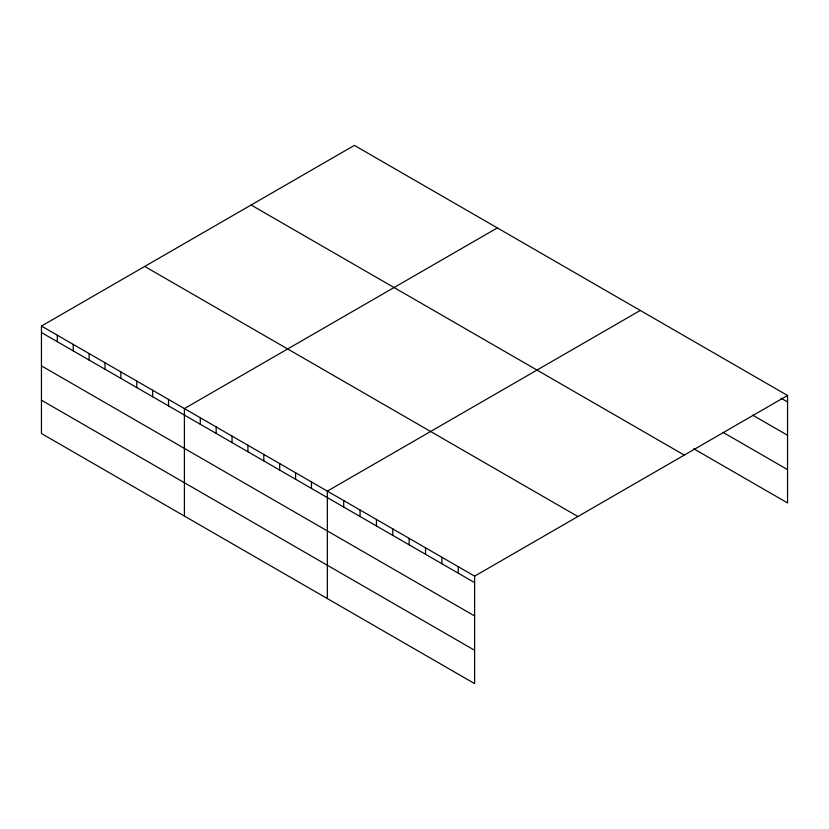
<?xml version="1.0" encoding="UTF-8"?>
<svg xmlns="http://www.w3.org/2000/svg" width="829" height="829" viewBox="0 0 829 829"><rect width="100%" height="100%" fill="white"/><g stroke="black" fill="none" stroke-linecap="round" stroke-linejoin="round"><path stroke-width="1.24" d="M41.45 326.056L474.623 576.145L474.623 683.614L41.45 433.526L41.45 326.056L354.377 145.386L787.55 395.474L787.55 502.944L693.728 448.779M497.327 227.913L184.401 408.583L184.401 516.052M640.268 310.45L327.341 491.11L327.341 598.579M474.623 576.145L787.55 395.474M781.001 398.179L787.55 401.961M752.639 415.132L787.55 435.287M723.189 432.458L787.55 469.618M251.114 205.012L684.288 455.1M144.712 266.43L577.886 516.519M41.45 332.543L474.623 582.632M41.45 365.869L474.623 615.957M41.45 400.2L474.623 650.288M458.25 566.694L458.25 573.181M441.888 557.243L441.888 563.73M425.526 547.803L425.526 554.29M409.163 538.353L409.163 544.84M392.801 528.902L392.801 535.389M376.439 519.462L376.439 525.938M360.066 510.011L360.066 516.498M343.703 500.561L343.703 507.047M311.455 481.939L311.455 488.426M295.58 472.779L295.58 479.255M279.694 463.608L279.694 470.095M263.809 454.437L263.809 460.924M247.923 445.266L247.923 451.753M232.047 436.095L232.047 442.582M216.162 426.925L216.162 433.412M200.276 417.754L200.276 424.241M168.515 399.412L168.515 405.899M152.629 390.241L152.629 396.728M136.744 381.071L136.744 387.557M120.868 371.91L120.868 378.387M104.982 362.739L104.982 369.216M89.097 353.568L89.097 360.055M73.211 344.398L73.211 350.885M57.336 335.227L57.336 341.714"/></g></svg>
